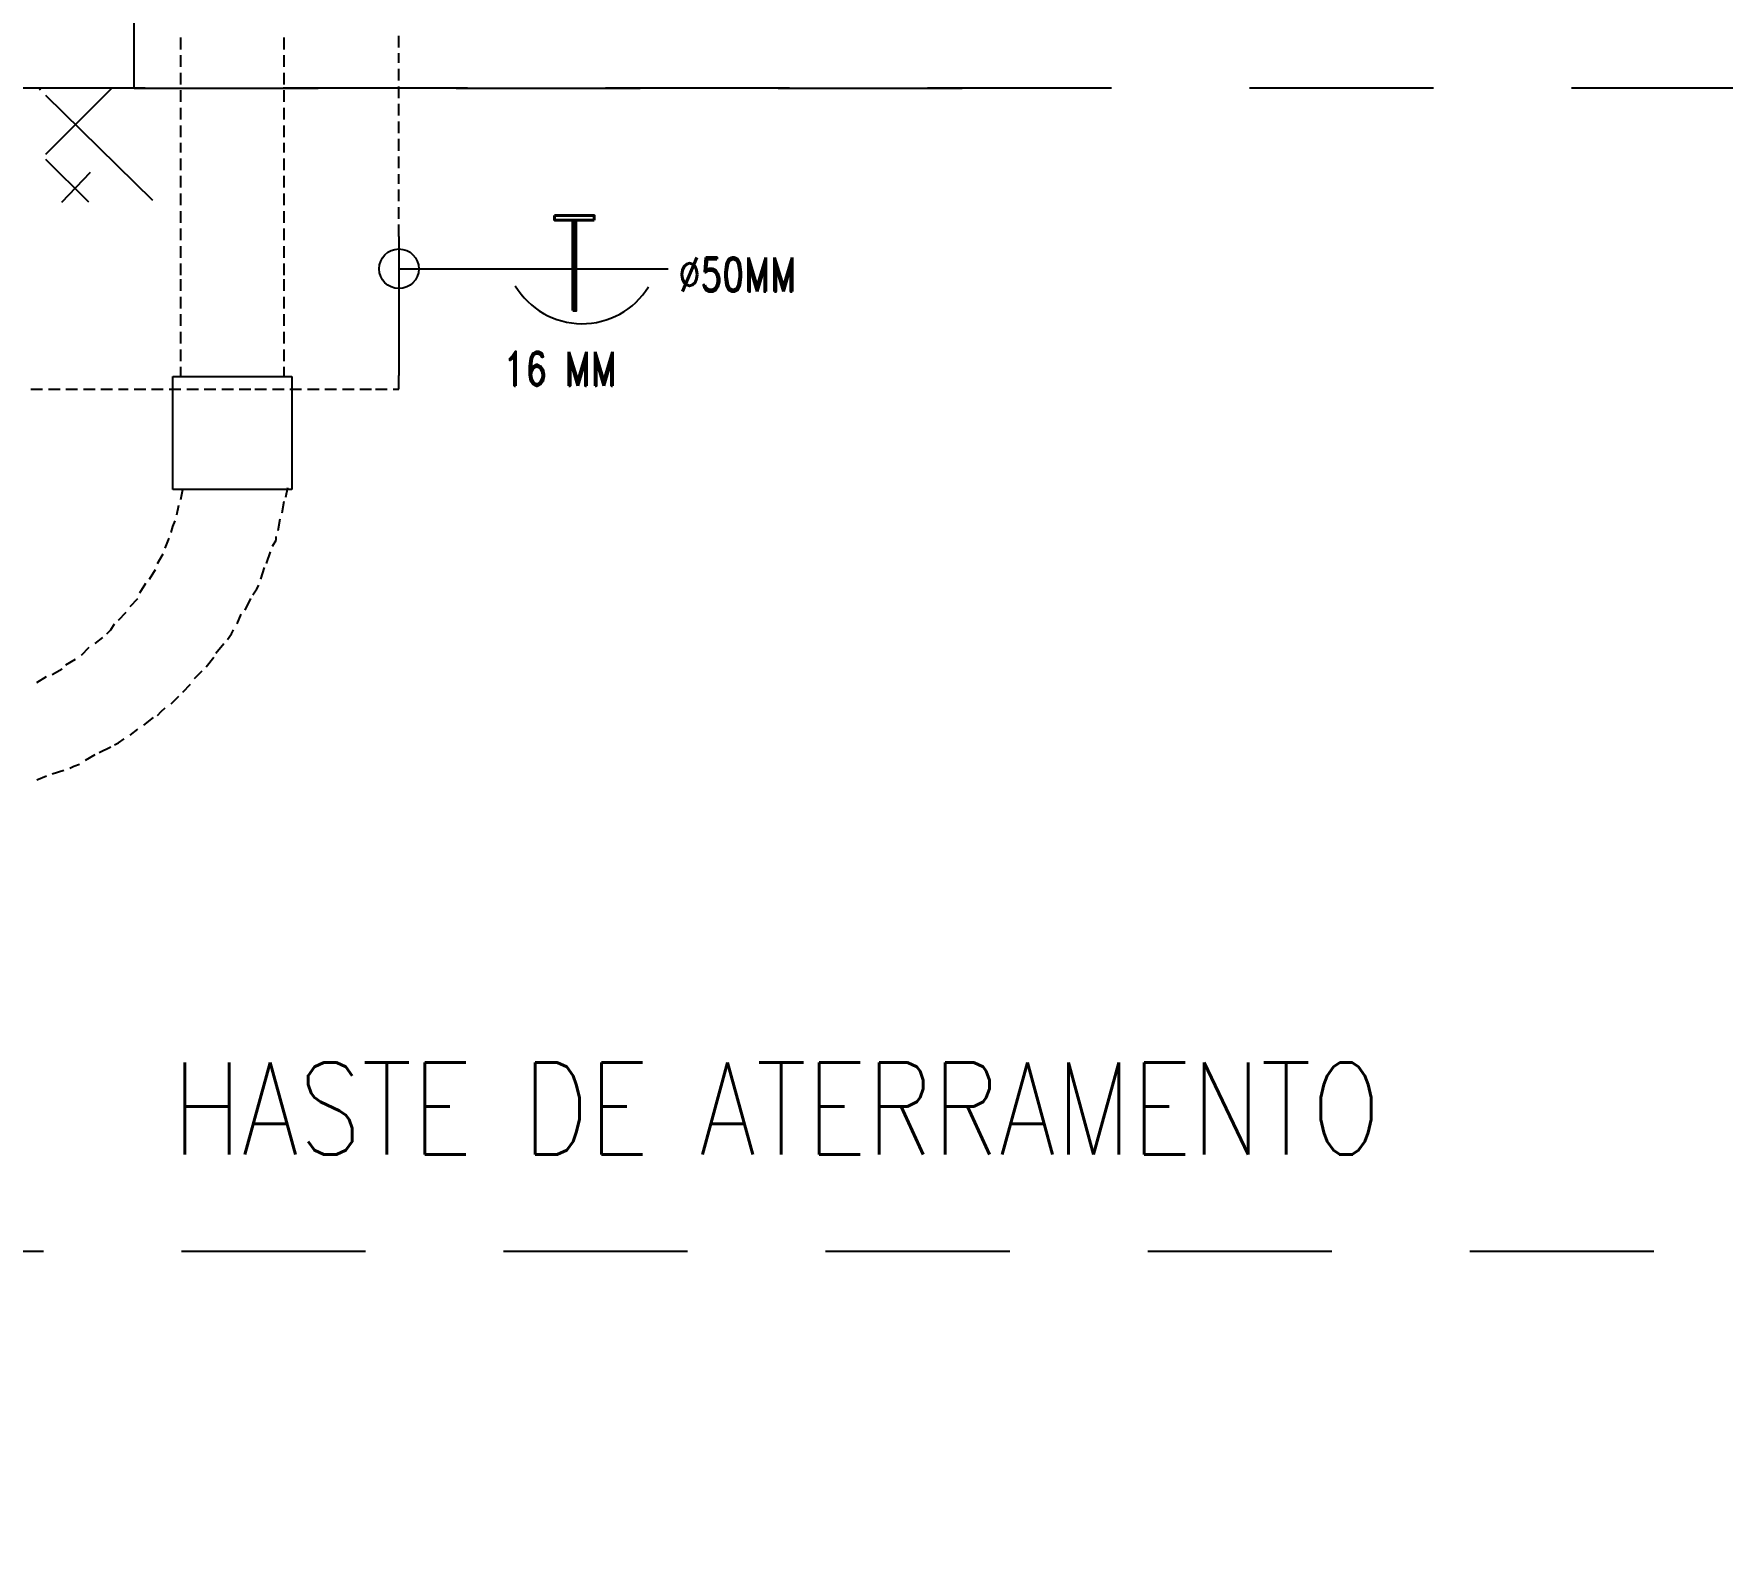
# Model space of a CAD drawing. Header units: metres. Extents: x 2999 to 3164, y 1641 to 1678.
# Drawn here: x 3140.731 to 3142.566, y 1658.896 to 1660.541 of the extents above; entities that cross this region are included whole.
import ezdxf
from ezdxf.enums import TextEntityAlignment as Align

# ---------------------------------------------------------------- set-up
doc = ezdxf.new("R2010")
doc.units = ezdxf.units.M
doc.linetypes.add('CONTORNO_QUADRO_T', pattern=[0.35, 0.2, -0.15])
doc.linetypes.add('Contínuo', pattern=[0])
for name, color, linetype in [('CIRCUITOS', 250, 'Continuous'), ('PDF28_Geometry', 7, 'Continuous'), ('PDF29_Geometry', 7, 'Continuous')]:
    doc.layers.add(name, color=color, linetype=linetype)
doc.layers.add('PDF8_Text', color=30, linetype='Continuous', true_color=0xff7f00)
doc.styles.add('ROMAND', font='romand__.ttf', dxfattribs={"width": 0.75})
doc.styles.add('ROMANS', font='ROMANS.shx', dxfattribs={"width": 0.8, "height": 0.1})

msp = doc.modelspace()

# ---------------------------------------------------------------- linework, layer by layer
at = {"layer": 'CIRCUITOS', "linetype": 'Contínuo'}
msp.add_line((3141.1278, 1660.2856), (3141.4202, 1660.2856), dxfattribs=at)
at = {"layer": 'CIRCUITOS'}
msp.add_circle((3141.1278, 1660.2856), 0.0215, dxfattribs=at)
msp.add_arc((3141.3269, 1660.3107), 0.0848, 210.9889, 328.0806, dxfattribs=at)
at = {"layer": 'PDF28_Geometry', "linetype": 'CONTORNO_QUADRO_T'}
for p in [(3141.8539, 1668.4789), (3140.8399, 1660.4817)]:
    msp.add_line(p, (3141.8539, 1660.4817), dxfattribs=at)
at = {"layer": 'PDF28_Geometry', "color": 3, "linetype": 'Contínuo'}
msp.add_line((3141.1278, 1660.3208), (3141.1278, 1660.1696), dxfattribs=at)
at = {"layer": 'PDF28_Geometry', "linetype": 'CONTORNO_QUADRO_T', "lineweight": 25}
for points in [[(3140.8399, 1660.4817), (3140.8399, 1668.3429), (3140.8399, 1668.4789), (3140.8399, 1662.1051)], [(3140.8907, 1660.524), (3140.8907, 1660.5367)], [(3141.0029, 1660.524), (3141.0029, 1660.5367)], [(3140.8907, 1660.5049), (3140.8907, 1660.5176)], [(3141.0029, 1660.5049), (3141.0029, 1660.5176)], [(3140.8907, 1660.4859), (3140.8907, 1660.4986)], [(3141.0029, 1660.4859), (3141.0029, 1660.4986)], [(3145.0521, 1660.4817), (3138.8884, 1660.4817), (3131.7346, 1660.4817), (3131.7283, 1658.8963), (3130.8097, 1658.8963)], [(3140.8907, 1660.4668), (3140.8907, 1660.4795)], [(3141.0029, 1660.4668), (3141.0029, 1660.4795)], [(3140.8907, 1660.4478), (3140.8907, 1660.4605)], [(3141.0029, 1660.4478), (3141.0029, 1660.4605)], [(3140.8907, 1660.4287), (3140.8907, 1660.4414)], [(3141.0029, 1660.4287), (3141.0029, 1660.4414)], [(3140.8907, 1660.4118), (3140.8907, 1660.4224)], [(3140.8907, 1660.3928), (3140.8907, 1660.4055)], [(3141.0029, 1660.4118), (3141.0029, 1660.4224)], [(3141.0029, 1660.3928), (3141.0029, 1660.4055)], [(3140.8907, 1660.3737), (3140.8907, 1660.3864)], [(3141.0029, 1660.3737), (3141.0029, 1660.3864)], [(3140.8907, 1660.3547), (3140.8907, 1660.3674)], [(3141.0029, 1660.3547), (3141.0029, 1660.3674)], [(3140.8907, 1660.3356), (3140.8907, 1660.3483)], [(3141.0029, 1660.3356), (3141.0029, 1660.3483)], [(3140.8907, 1660.3166), (3140.8907, 1660.3293)], [(3141.0029, 1660.3166), (3141.0029, 1660.3293)], [(3140.8907, 1660.2975), (3140.8907, 1660.3102)], [(3141.0029, 1660.2975), (3141.0029, 1660.3102)], [(3140.8907, 1660.2785), (3140.8907, 1660.2912)], [(3141.0029, 1660.2785), (3141.0029, 1660.2912)], [(3140.8907, 1660.2615), (3140.8907, 1660.2742)], [(3141.0029, 1660.2615), (3141.0029, 1660.2742)], [(3140.8907, 1660.2425), (3140.8907, 1660.2552)], [(3141.0029, 1660.2425), (3141.0029, 1660.2552)], [(3140.8907, 1660.2234), (3140.8907, 1660.2361)], [(3141.0029, 1660.2234), (3141.0029, 1660.2361)], [(3140.8907, 1660.2044), (3140.8907, 1660.2171)], [(3141.0029, 1660.2044), (3141.0029, 1660.2171)], [(3140.8907, 1660.1853), (3140.8907, 1660.198)], [(3141.0029, 1660.1853), (3141.0029, 1660.198)], [(3140.8907, 1660.1684), (3140.8907, 1660.179)], [(3141.0029, 1660.1684), (3141.0029, 1660.179)], [(3140.8907, 1660.035), (3140.8928, 1660.0456)], [(3141.005, 1660.0372), (3141.0071, 1660.0477)], [(3140.8865, 1660.0181), (3140.8886, 1660.0287)], [(3141.0008, 1660.0202), (3141.0029, 1660.0329)], [(3140.8801, 1659.9991), (3140.8822, 1660.0054), (3140.8844, 1660.0118)], [(3140.9965, 1660.0012), (3140.9987, 1660.0139)], [(3140.8738, 1659.9821), (3140.878, 1659.9927)], [(3140.9902, 1659.9842), (3140.9944, 1659.9906), (3140.9944, 1659.9948)], [(3140.8653, 1659.9652), (3140.8717, 1659.9758)], [(3140.9838, 1659.9652), (3140.9881, 1659.9779)], [(3140.8568, 1659.9483), (3140.8632, 1659.9588)], [(3140.9775, 1659.9483), (3140.9817, 1659.961)], [(3140.8463, 1659.9334), (3140.8526, 1659.944)], [(3140.969, 1659.9313), (3140.9733, 1659.9377), (3140.9754, 1659.9419)], [(3140.823, 1659.9038), (3140.8314, 1659.9123)], [(3140.8357, 1659.9186), (3140.8441, 1659.9271)], [(3140.9521, 1659.8996), (3140.9563, 1659.9102)], [(3140.9606, 1659.9144), (3140.9669, 1659.9271)], [(3140.8103, 1659.889), (3140.8145, 1659.8932), (3140.8187, 1659.8996)], [(3140.9415, 1659.8827), (3140.9457, 1659.889), (3140.9479, 1659.8932)], [(3140.7828, 1659.8657), (3140.7912, 1659.8742)], [(3140.7976, 1659.8784), (3140.806, 1659.8848)], [(3140.9288, 1659.8678), (3140.9373, 1659.8784)], [(3140.7658, 1659.8551), (3140.7764, 1659.8615)], [(3140.9182, 1659.853), (3140.9267, 1659.8636)], [(3140.7341, 1659.8361), (3140.7447, 1659.8424)], [(3140.751, 1659.8446), (3140.7616, 1659.8509)], [(3140.9055, 1659.8403), (3140.9098, 1659.8446), (3140.914, 1659.8488)], [(3140.8801, 1659.8128), (3140.8886, 1659.8213)], [(3140.8928, 1659.8255), (3140.9013, 1659.834)], [(3140.8653, 1659.8001), (3140.8695, 1659.8043), (3140.8738, 1659.8086)], [(3140.8357, 1659.7789), (3140.8441, 1659.7853)], [(3140.8505, 1659.7895), (3140.8611, 1659.798)], [(3140.8018, 1659.7599), (3140.8145, 1659.7662)], [(3140.8187, 1659.7684), (3140.823, 1659.7705), (3140.8293, 1659.7747)], [(3140.7701, 1659.743), (3140.7743, 1659.7451), (3140.7806, 1659.7472)], [(3140.787, 1659.7514), (3140.7976, 1659.7578)], [(3140.7341, 1659.7303), (3140.7447, 1659.7345)], [(3140.751, 1659.7366), (3140.7637, 1659.7408)]]:
    msp.add_lwpolyline(points, dxfattribs=at)
at = {"layer": 'PDF28_Geometry', "color": 3, "linetype": 'CONTORNO_QUADRO_T', "lineweight": 25}
for points in [[(3141.1278, 1660.5261), (3141.1278, 1660.5388)], [(3141.1278, 1660.5092), (3141.1278, 1660.5198)], [(3141.1278, 1660.4901), (3141.1278, 1660.5028)], [(3141.1278, 1660.4711), (3141.1278, 1660.4838)], [(3141.1278, 1660.452), (3141.1278, 1660.4647)], [(3141.1278, 1660.433), (3141.1278, 1660.4457)], [(3141.1278, 1660.4139), (3141.1278, 1660.4266)], [(3141.1278, 1660.3949), (3141.1278, 1660.4076)], [(3141.1278, 1660.3779), (3141.1278, 1660.3885)], [(3141.1278, 1660.3589), (3141.1278, 1660.3716)], [(3141.1278, 1660.3398), (3141.1278, 1660.3525)], [(3141.1278, 1660.3208), (3141.1278, 1660.3335)], [(3141.1214, 1660.1548), (3141.1278, 1660.1548), (3141.1278, 1660.1696)], [(3140.7277, 1660.1548), (3140.7404, 1660.1548)], [(3140.7468, 1660.1548), (3140.7595, 1660.1548)], [(3140.7658, 1660.1548), (3140.7785, 1660.1548)], [(3140.7849, 1660.1548), (3140.7976, 1660.1548)], [(3140.8039, 1660.1548), (3140.8166, 1660.1548)], [(3140.823, 1660.1548), (3140.8336, 1660.1548)], [(3140.8399, 1660.1548), (3140.8526, 1660.1548)], [(3140.859, 1660.1548), (3140.8717, 1660.1548)], [(3140.878, 1660.1548), (3140.8907, 1660.1548)], [(3140.8971, 1660.1548), (3140.9098, 1660.1548)], [(3140.9161, 1660.1548), (3140.9288, 1660.1548)], [(3140.9352, 1660.1548), (3140.9479, 1660.1548)], [(3140.9542, 1660.1548), (3140.9669, 1660.1548)], [(3140.9711, 1660.1548), (3140.9838, 1660.1548)], [(3140.9902, 1660.1548), (3141.0029, 1660.1548)], [(3141.0092, 1660.1548), (3141.0219, 1660.1548)], [(3141.0283, 1660.1548), (3141.041, 1660.1548)], [(3141.0473, 1660.1548), (3141.06, 1660.1548)], [(3141.0664, 1660.1548), (3141.0791, 1660.1548)], [(3141.0854, 1660.1548), (3141.0981, 1660.1548)], [(3141.1024, 1660.1548), (3141.1151, 1660.1548)]]:
    msp.add_lwpolyline(points, dxfattribs=at)
at = {"layer": 'PDF28_Geometry', "linetype": 'CONTORNO_QUADRO_T', "lineweight": 25}
msp.add_lwpolyline([(3140.8822, 1660.1684), (3141.0114, 1660.1684), (3141.0114, 1660.0456), (3140.8822, 1660.0456)], close=True, dxfattribs=at)
at = {"layer": 'PDF28_Geometry', "color": 150, "linetype": 'CONTORNO_QUADRO_T', "lineweight": 25, "true_color": 0x007fff}
msp.add_lwpolyline([(3140.181, 1659.2788), (3140.5415, 1659.218), (3142.5438, 1659.218)], dxfattribs=at)
at = {"layer": 'PDF29_Geometry', "color": 34, "linetype": 'CONTORNO_QUADRO_T', "lineweight": 25, "true_color": 0x954a00}
for points in [[(3140.7383, 1660.4797), (3140.7364, 1660.4817)], [(3140.7441, 1660.41), (3140.8157, 1660.4817)], [(3140.8603, 1660.3597), (3140.7441, 1660.4739)], [(3140.7906, 1660.3578), (3140.7441, 1660.4042)], [(3140.7615, 1660.3578), (3140.7925, 1660.3907)]]:
    msp.add_lwpolyline(points, dxfattribs=at)

# ---------------------------------------------------------------- texts
at = {"layer": 'CIRCUITOS', "style": 'ROMAND', "width": 0.75}
for s, height, p in [('T', 0.1032, (3141.2903, 1660.2092)), ('16 MM', 0.03685, (3141.2415, 1660.1474))]:
    msp.add_text(s, height=height, dxfattribs=at).set_placement(p, align=Align.BOTTOM_LEFT)
at = {"layer": 'CIRCUITOS', "color": 18, "true_color": 0x000000, "style": 'ROMAND', "width": 0.75}
msp.add_text('%%C50MM', height=0.03685, dxfattribs=at).set_placement((3141.4318, 1660.2498), align=Align.BOTTOM_LEFT)
at = {"layer": 'PDF8_Text', "linetype": 'Contínuo', "insert": (3141.5381, 1659.373), "char_height": 0.1, "attachment_point": 5, "style": 'ROMANS'}
msp.add_mtext_dynamic_manual_height_columns('HASTE DE ATERRAMENTO', width=2.011431, gutter_width=1, heights=[0], dxfattribs=at)

doc.saveas('drawing.dxf')
